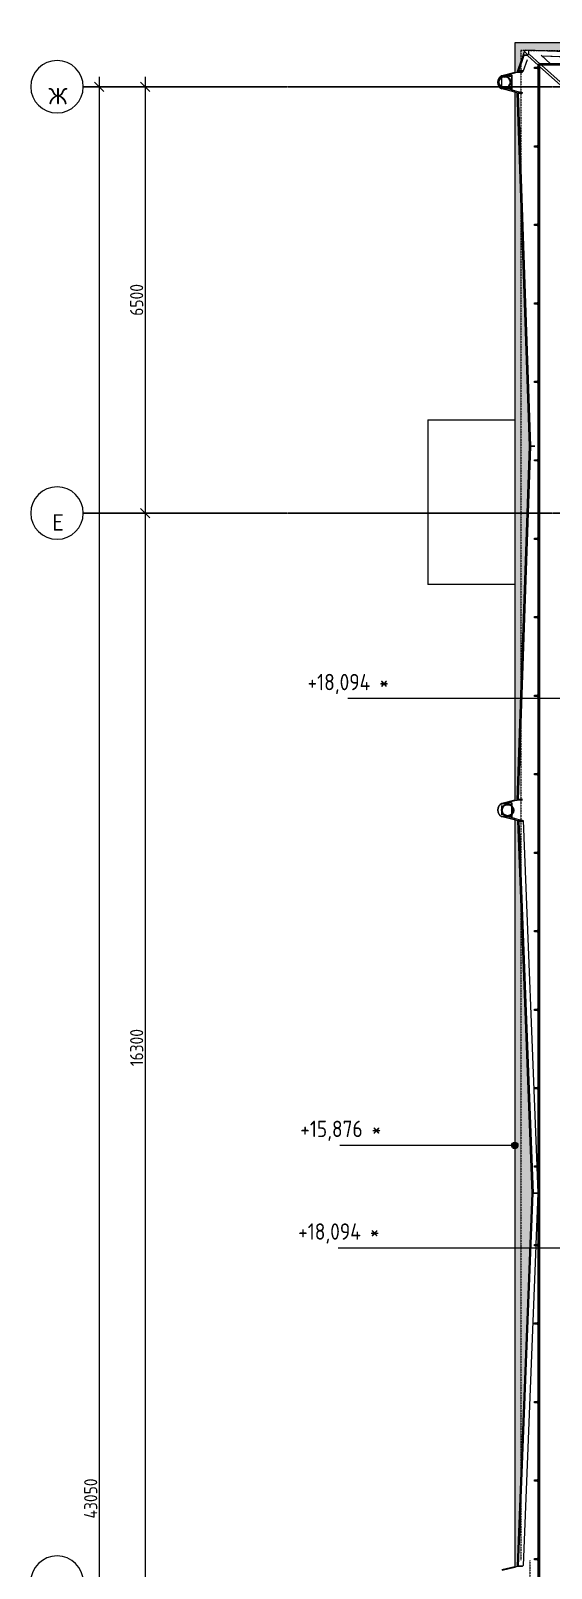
# Model space of a CAD drawing. Header units: millimetres. Extents: x -99936 to 523262, y -63190 to 327013.
# Drawn here: x 404321 to 412247, y 20452 to 43895 of the extents above; entities that cross this region are included whole.
import ezdxf

# ---------------------------------------------------------------- set-up
doc = ezdxf.new("R2010")
doc.units = ezdxf.units.MM
doc.linetypes.add('ADSK_Линия сетки', pattern=[25, 20, -2.5, 0, -2.5])
doc.linetypes.add('ADSK_Штриховая_ш3 п1_5', pattern=[4.5, 3, -1.5])
for name, color, linetype, lineweight in [('0_АР', 8, 'Continuous', 20), ('Антураж', 7, 'Continuous', 18), ('Ограждение', 251, 'Continuous', 18), ('Оси', 7, 'Continuous', 9)]:
    doc.layers.add(name, color=color, linetype=linetype, lineweight=lineweight)
doc.layers.add('Обобщенные модели', color=5, linetype='Continuous', lineweight=18, true_color=0x0000ff)
doc.styles.add('GOST Common_1', font='GOST Common_0.ttf', dxfattribs={"width": 0.9, "height": 200})
doc.styles.add('ISOCPEUR', font='isocpeur.ttf', dxfattribs={"height": 250})
doc.dimstyles.new('ADSK_Основной_2_5_мм', dxfattribs={"dimscale": 304.8, "dimtxt": 251.428749, "dimasz": 0.463911, "dimexe": 0.492126, "dimexo": 0.492126, "dimgap": 0.098425, "dimtad": 1, "dimdec": 1, "dimrnd": 0.1, "dimdsep": 46, "dimtxsty": 'GOST Common_1', "dimblk1": 'OBLIQUE', "dimblk2": 'OBLIQUE', "dimsah": 1, "dimcen": 0.09, "dimdle": 0.492126, "dimazin": 2, "dimtfac": 1, "dimtdec": 4, "dimtix": 1, "dimtmove": 0, "dimatfit": 3, "dimfxl": 1, "dimtvp": 1, "dimtfill": 1, "dimtolj": 1, "dimtzin": 0, "dimlwd": 20, "dimlwe": 20, "dimarcsym": 2})

# ---------------------------------------------------------------- blocks, each defined once
blk = doc.blocks.new('Водосток - Тип 1 _карниз больше 490мм_-5209103-План кровли АР копия 1')
at = {"layer": 'Обобщенные модели'}
for p, q in [((19, 335), (23, 335)), ((50, 335), (125, 335)), ((125, 335), (195, 335)), ((222, 335), (231, 335)), ((125, 185), (19, 185)), ((231, 185), (125, 185))]:
    blk.add_line(p, q, dxfattribs=at)
for points in [[(23, 335), (21, 335), (20, 335), (19, 335)], [(19, 185), (20, 185), (20, 185), (21, 185)], [(229, 185), (230, 185), (230, 185), (231, 185)]]:
    blk.add_open_spline(points, degree=3, dxfattribs=at)
for points, knots in [([(27, 187), (28, 188), (29, 189), (31, 192), (32, 195), (32, 197), (32, 199), (32, 202), (32, 204), (32, 206), (32, 209), (32, 211), (31, 214), (31, 217), (31, 220), (30, 223), (30, 226), (29, 229), (29, 232), (29, 236), (28, 240), (28, 246), (27, 255), (27, 261), (28, 266)], [-0.9139873, -0.9139873, -0.9139873, -0.9139873, -0.8823529, -0.8529412, -0.8235294, -0.8088235, -0.7941176, -0.7794118, -0.7647059, -0.75, -0.7352941, -0.7205882, -0.7058824, -0.6911765, -0.6764706, -0.6617647, -0.6470588, -0.6323529, -0.6176471, -0.6029412, -0.5882353, -0.5588235, -0.5294118, -0.4765109, -0.4765109, -0.4765109, -0.4765109]), ([(222, 247), (222, 247), (222, 244), (222, 240), (221, 236), (221, 232), (221, 229), (220, 226), (220, 223), (219, 220), (219, 217), (219, 214), (218, 211), (218, 209), (218, 206), (218, 204), (218, 202), (218, 199), (218, 197), (218, 195), (219, 192), (221, 189), (222, 188), (223, 187)], [-0.447632, -0.447632, -0.447632, -0.447632, -0.4411765, -0.4117647, -0.3970588, -0.3823529, -0.3676471, -0.3529412, -0.3382353, -0.3235294, -0.3088235, -0.2941176, -0.2794118, -0.2647059, -0.25, -0.2352941, -0.2205882, -0.2058824, -0.1911765, -0.1764706, -0.1470588, -0.1176471, -0.0861022, -0.0861022, -0.0861022, -0.0861022]), ([(231, 335), (229, 335), (226, 334), (224, 333), (223, 333)], [-1, -1, -1, -1, -0.94117647, -0.91249573, -0.91249573, -0.91249573, -0.91249573])]:
    blk.add_open_spline(points, degree=3, knots=knots, dxfattribs=at)
blk = doc.blocks.new('Ограждение - 20 доп поручень 300-1864261-План кровли АР копия 1')
at = {"layer": 'Ограждение'}
for p, q in [((-60, 10), (-40, 10)), ((-60, 10), (-60, -10)), ((0, 10), (-40, 10)), ((0, -10), (0, 10)), ((-40, -10), (-60, -10)), ((-40, -10), (0, -10))]:
    blk.add_line(p, q, dxfattribs=at)
blk = doc.blocks.new('Ограждение - Ограждение-2505142-План кровли АР копия 1')
at = {"extrusion": (0, 0, -1), "zscale": -1}
for p in [(6928, 43332), (6928, 42136), (6928, 40939), (6928, 39742), (6928, 38546), (6928, 37349), (6928, 36153), (6928, 34956), (6928, 33759), (6928, 32563), (6928, 31366), (6928, 30170), (6928, 28973), (6928, 27777), (6928, 26580), (6928, 25383), (6928, 24187), (6928, 22990), (6928, 21794), (6928, 20597)]:
    blk.add_blockref('Ограждение - 20 доп поручень 300-1864261-План кровли АР копия 1', p, dxfattribs=at)
blk = doc.blocks.new('Тип верхнего поручня - Верхний поручень_Внутренний_-2505167-План кровли АР копия 1')
at = {"layer": 'Ограждение'}
for p, q in [((-6868, 43385), (-6848, 43385)), ((-6868, 8425), (-6868, 43385)), ((-6858, 43385), (-6858, 43395)), ((-6858, 43395), (3202, 43395)), ((-6848, 43385), (-6848, 8435)), ((3192, 43375), (-6848, 43375))]:
    blk.add_line(p, q, dxfattribs=at)
blk = doc.blocks.new('Тип верхнего поручня - Верхний поручень_Внутренний_-V27-План кровли АР копия 1')
at = {"layer": 'Ограждение'}
for p, q in [((-6848, 43385), (-6868, 43385)), ((-6868, 43385), (-6868, 8425)), ((-6858, 43385), (-6858, 43395)), ((3202, 43395), (-6858, 43395)), ((-6848, 43385), (-6848, 8435)), ((3192, 43375), (-6848, 43375))]:
    blk.add_line(p, q, dxfattribs=at)
blk = doc.blocks.new('Ограждение - Ограждение-2966378-План кровли АР копия 1')
at = {"layer": 'Ограждение'}
for p, q in [((-7058, 43397), (-7061, 43399)), ((-7033, 43527), (-7025, 43536)), ((-6868, 43372), (-7028, 43515)), ((-7025, 43536), (-7014, 43548)), ((-7001, 43536), (-6843, 43395)), ((-6681, 43395), (-6826, 43525)), ((-6821, 43375), (-1745, 38834)), ((-1747, 38789), (-6848, 43354))]:
    blk.add_line(p, q, dxfattribs=at)
blk = doc.blocks.new('Водосток - Тип 1 _карниз больше 490мм_-V68-План кровли АР копия 1')
at = {"layer": 'Обобщенные модели'}
for p, q in [((19, 335), (28, 335)), ((55, 335), (125, 335)), ((125, 335), (200, 335)), ((227, 335), (231, 335)), ((125, 185), (19, 185)), ((231, 185), (125, 185))]:
    blk.add_line(p, q, dxfattribs=at)
for points, knots in [([(27, 333), (26, 333), (24, 334), (21, 335), (19, 335)], [-0.08600412, -0.08600412, -0.08600412, -0.08600412, -0.05882353, 0, 0, 0, 0]), ([(27, 188), (28, 188), (29, 189), (31, 192), (32, 195), (32, 197), (32, 199), (32, 202), (32, 204), (32, 206), (32, 209), (32, 211), (31, 214), (31, 217), (31, 220), (30, 223), (30, 226), (29, 229), (29, 232), (29, 236), (28, 240), (28, 244), (28, 247), (28, 248)], [-0.9115409, -0.9115409, -0.9115409, -0.9115409, -0.8823529, -0.8529412, -0.8235294, -0.8088235, -0.7941176, -0.7794118, -0.7647059, -0.75, -0.7352941, -0.7205882, -0.7058824, -0.6911765, -0.6764706, -0.6617647, -0.6470588, -0.6323529, -0.6176471, -0.6029412, -0.5882353, -0.5588235, -0.5505037, -0.5505037, -0.5505037, -0.5505037]), ([(223, 265), (223, 261), (223, 255), (222, 246), (222, 240), (221, 236), (221, 232), (221, 229), (220, 226), (220, 223), (219, 220), (219, 217), (219, 214), (218, 211), (218, 209), (218, 206), (218, 204), (218, 202), (218, 199), (218, 197), (218, 195), (219, 192), (221, 189), (222, 188), (223, 188)], [-0.5223755, -0.5223755, -0.5223755, -0.5223755, -0.4705882, -0.4411765, -0.4117647, -0.3970588, -0.3823529, -0.3676471, -0.3529412, -0.3382353, -0.3235294, -0.3088235, -0.2941176, -0.2794118, -0.2647059, -0.25, -0.2352941, -0.2205882, -0.2058824, -0.1911765, -0.1764706, -0.1470588, -0.1176471, -0.0885524, -0.0885524, -0.0885524, -0.0885524])]:
    blk.add_open_spline(points, degree=3, knots=knots, dxfattribs=at)
for points in [[(231, 335), (230, 335), (228, 335), (227, 335)], [(19, 185), (20, 185), (20, 185), (21, 185)], [(229, 185), (230, 185), (230, 185), (231, 185)]]:
    blk.add_open_spline(points, degree=3, dxfattribs=at)
blk = doc.blocks.new('Антураж 10 - Антураж 10-5661750-План кровли АР копия 1')
at = {"layer": 'Антураж'}
for p, q in [((-7013, 43599), (-7013, 43607)), ((-7013, 43535), (-7013, 43599)), ((-2274, 43429), (-7013, 43599)), ((-6818, 43518), (-4668, 43441)), ((-4668, 43435), (-6811, 43511))]:
    blk.add_line(p, q, dxfattribs=at)
blk = doc.blocks.new('Антураж 11 - Антураж 11-5662270-План кровли АР копия 1')
at = {"layer": 'Антураж'}
for p, q in [((-7167, 43288), (-7082, 43525)), ((-7037, 43457), (-7103, 43271)), ((-7089, 43531), (-7096, 43531)), ((-7096, 43531), (-7082, 43525)), ((-7083, 43529), (-7089, 43531)), ((-7083, 43527), (-7089, 43529)), ((-7089, 43529), (-7087, 43529)), ((-7087, 43529), (-7085, 43529)), ((-7085, 43529), (-7083, 43529)), ((-7084, 43527), (-7083, 43529)), ((-7027, 43527), (-7083, 43527)), ((-7082, 43525), (-7022, 43525)), ((-7228, 43261), (-7422, 43211)), ((-7421, 43206), (-7228, 43256)), ((-7353, 43206), (-7421, 43206)), ((-7275, 43226), (-7353, 43206)), ((-7275, 43227), (-7275, 42997)), ((-7192, 43265), (-7176, 43269)), ((-7177, 43274), (-7190, 43270)), ((-7167, 43288), (-7181, 43294)), ((-7109, 43274), (-7177, 43274)), ((-7176, 43269), (-7177, 43274)), ((-7176, 43269), (-7111, 43269)), ((-7099, 43288), (-7167, 43288)), ((-7103, 43271), (-7111, 43270)), ((-7228, 42961), (-7422, 43011)), ((-7421, 43016), (-7176, 42953)), ((-7353, 43016), (-7421, 43016)), ((-7228, 42984), (-7353, 43016)), ((-7275, 42997), (-7116, 42956)), ((-7177, 42948), (-7192, 42952)), ((-7192, 42947), (-7177, 42948)), ((-7176, 42953), (-7177, 42948)), ((-7177, 42948), (-7112, 42948)), ((-7177, 42948), (-7111, 42948)), ((-7177, 42948), (-6988, 37563)), ((-7111, 42953), (-7176, 42953)), ((-7116, 42956), (-7116, 42954)), ((-6988, 37563), (-7177, 32178)), ((-7003, 37564), (-6988, 37563)), ((-6988, 37563), (-7003, 37563)), ((-6927, 37563), (-6990, 37563)), ((-6990, 37563), (-6927, 37563)), ((-6988, 37563), (-6923, 37563)), ((-6923, 37563), (-6988, 37563)), ((-7228, 32166), (-7422, 32116)), ((-7421, 32111), (-7228, 32161)), ((-7276, 32131), (-7353, 32111)), ((-7276, 32131), (-7276, 31903)), ((-7177, 32178), (-7192, 32179)), ((-7177, 32179), (-7192, 32175)), ((-7192, 32170), (-7176, 32174)), ((-7176, 32174), (-7177, 32179)), ((-7111, 32178), (-7177, 32178)), ((-7176, 32174), (-7111, 32174)), ((-7228, 31866), (-7422, 31916)), ((-7353, 32111), (-7421, 32111)), ((-7421, 31921), (-7176, 31858)), ((-7353, 31921), (-7421, 31921)), ((-7228, 31889), (-7353, 31921)), ((-7276, 31903), (-7097, 31857)), ((-7177, 31853), (-7183, 31854)), ((-7182, 31845), (-7167, 31846)), ((-7176, 31858), (-7177, 31853)), ((-7177, 31853), (-7109, 31853)), ((-7108, 31858), (-7176, 31858)), ((-7167, 31846), (-7099, 31846)), ((-7167, 31846), (-6945, 26173)), ((-7097, 31857), (-6892, 26590)), ((-6891, 26570), (-6876, 26177)), ((-7168, 20490), (-6945, 26173)), ((-6960, 26174), (-6945, 26173)), ((-6945, 26173), (-6960, 26173)), ((-6945, 26173), (-6878, 26173)), ((-6878, 26173), (-6945, 26173)), ((-6876, 26177), (-6906, 25393)), ((-6907, 25373), (-7097, 20496)), ((-7228, 20480), (-7422, 20430)), ((-7421, 20425), (-7228, 20475)), ((-7177, 20493), (-7183, 20491)), ((-7177, 20491), (-7183, 20491)), ((-7183, 20486), (-7176, 20488)), ((-7176, 20488), (-7177, 20493)), ((-7168, 20490), (-7176, 20490)), ((-7176, 20488), (-7111, 20488)), ((-7102, 20490), (-7168, 20490)), ((-7097, 20496), (-7102, 20495))]:
    blk.add_line(p, q, dxfattribs=at)
for centre, major_axis, start_param, end_param in [((-7398, 43111), (0, 103), 0.260302, 2.881291), ((-7398, 43111), (0, 98.5), 0.261202, 2.88039), ((-7330, 43111), (0, 98.5), 0.261202, 0.665783), ((-7330, 43111), (0, 98.5), 2.475797, 2.88039), ((-7398, 32016), (0, 103), 0.260302, 2.881291), ((-7398, 32016), (0, 98.5), 0.261202, 2.88039), ((-7330, 32016), (0, 98.5), 0.261202, 0.665782), ((-7330, 32016), (0, 98.5), 2.475797, 2.88039)]:
    blk.add_ellipse(centre, major_axis=major_axis, ratio=0.890848, start_param=start_param, end_param=end_param, dxfattribs=at)
blk = doc.blocks.new('Ось сетки - Круг_Ø8 мм-8258-План кровли АР копия 1')
at = {"layer": 'Оси', "lineweight": 20}
for start, end in [(360, 180), (180, 360)]:
    blk.add_arc((0, 0), 4, start, end, dxfattribs=at)
blk = doc.blocks.new('_Oblique')
at = {"color": 0, "linetype": 'ByBlock', "lineweight": -2}
blk.add_line((-0.5, -0.5), (0.5, 0.5), dxfattribs=at)
blk = doc.blocks.new('*D2353')
at = {"color": 0, "lineweight": 20, "transparency": 16777216}
for p, q in [((405363, 43191), (405363, -159)), ((405313, 43041), (405213, 43041)), ((405313, -9), (405213, -9))]:
    blk.add_line(p, q, dxfattribs=at)
at = {"layer": 'Defpoints', "color": 0, "transparency": 16777216}
for p in [(405463, 43041), (405363, -9), (405463, -9)]:
    blk.add_point(p, dxfattribs=at)
at = {"color": 0, "lineweight": 20, "transparency": 16777216, "xscale": 141.4, "yscale": 141.4, "zscale": 141.4}
for p, rotation in [((405363, 43041), 90), ((405363, -9), 270)]:
    blk.add_blockref('_Oblique', p, dxfattribs=dict(at, rotation=rotation))
at = {"color": 0, "lineweight": 20, "transparency": 16777216, "insert": (405233, 21516), "char_height": 200, "width": 971.62, "attachment_point": 5, "rotation": 90, "style": 'GOST Common_1', "bg_fill": 3, "box_fill_scale": 1.1, "bg_fill_color": 256, "bg_fill_true_color": 13158600, "bg_fill_transparency": 0}
blk.add_mtext('\\A1;43050', dxfattribs=at)
blk = doc.blocks.new('*D2354')
at = {"color": 0, "lineweight": 20, "transparency": 16777216}
for p, q in [((406063, 43191), (406063, 36391)), ((406013, 43041), (405913, 43041)), ((406013, 36541), (405913, 36541))]:
    blk.add_line(p, q, dxfattribs=at)
at = {"layer": 'Defpoints', "color": 0, "transparency": 16777216}
for p in [(406163, 43041), (406063, 36541), (406163, 36541)]:
    blk.add_point(p, dxfattribs=at)
at = {"color": 0, "lineweight": 20, "transparency": 16777216, "xscale": 141.4, "yscale": 141.4, "zscale": 141.4}
for p, rotation in [((406063, 43041), 90), ((406063, 36541), 270)]:
    blk.add_blockref('_Oblique', p, dxfattribs=dict(at, rotation=rotation))
at = {"color": 0, "lineweight": 20, "transparency": 16777216, "insert": (405933, 39791), "char_height": 200, "width": 756.84, "attachment_point": 5, "rotation": 90, "style": 'GOST Common_1', "bg_fill": 3, "box_fill_scale": 1.1, "bg_fill_color": 256, "bg_fill_true_color": 13158600, "bg_fill_transparency": 0}
blk.add_mtext('\\A1;6500', dxfattribs=at)
blk = doc.blocks.new('*D2355')
at = {"color": 0, "lineweight": 20, "transparency": 16777216}
for p, q in [((406063, 36691), (406063, 20091)), ((406013, 36541), (405913, 36541)), ((406013, 20241), (405913, 20241))]:
    blk.add_line(p, q, dxfattribs=at)
at = {"layer": 'Defpoints', "color": 0, "transparency": 16777216}
for p in [(406163, 36541), (406063, 20241), (406163, 20241)]:
    blk.add_point(p, dxfattribs=at)
at = {"color": 0, "lineweight": 20, "transparency": 16777216, "xscale": 141.4, "yscale": 141.4, "zscale": 141.4}
for p, rotation in [((406063, 36541), 90), ((406063, 20241), 270)]:
    blk.add_blockref('_Oblique', p, dxfattribs=dict(at, rotation=rotation))
at = {"color": 0, "lineweight": 20, "transparency": 16777216, "insert": (405933, 28391), "char_height": 200, "width": 889.8, "attachment_point": 5, "rotation": 90, "style": 'GOST Common_1', "bg_fill": 3, "box_fill_scale": 1.1, "bg_fill_color": 256, "bg_fill_true_color": 13158600, "bg_fill_transparency": 0}
blk.add_mtext('\\A1;16300', dxfattribs=at)

msp = doc.modelspace()

# ---------------------------------------------------------------- hatches: boundary and pattern name
at = {"layer": '0_АР'}
h = msp.add_hatch(color=256, dxfattribs=at)
h.paths.add_polyline_path([(460156.048, -526.128), (468569.459, -526.128), (468569.459, 470.859), (468481.418, 469.805), (468421.752, -474.784), (464071.312, -327.231), (460060.687, -462.432), (459998.422, -81.349), (459998.422, -526.128), (460149.25, -526.128)])
h.paths.add_polyline_path([(426848.189, -393.115), (426996.717, -393.115), (426995.842, -30.517), (426892.038, -280.991), (422574.472, -150.963), (418243.998, -302.79), (418181.719, 255.107), (418181.719, -393.115), (426834.404, -393.115)])
h.paths.add_polyline_path([(459998.422, 173.655), (460016.496, 178.563), (460106.837, 1715.554), (454775.129, 1522.727), (454768.656, 1484.019), (459998.422, 1484.019), (459998.422, 177.833)])
h.paths.add_polyline_path([(426996.717, 307.99), (426996.717, 1484.019), (431808.509, 1484.019), (431801.174, 1522.758), (426923.778, 1697.711), (426980.914, 312.038)])
h.paths.add_polyline_path([(418181.719, 498.461), (418449.786, 8044.464), (412395.486, 7833.234), (412388.989, 7794.377), (418181.719, 7794.377), (418181.719, 521.171)])
h.paths.add_polyline_path([(468569.459, 793.267), (468569.459, 7855.209), (474810.503, 7855.209), (474810.503, 8466.545), (474799.648, 8463.302), (474605.606, 7995.593), (468269.121, 8216.835), (468537.29, 799.29), (468551.342, 798.371), (468568.644, 793.496)])
h.paths.add_polyline_path([(444717.771, 1484.019), (454490.356, 1484.019), (454484.993, 1516.09), (447978.583, 1752.243), (447978.583, 1629.215), (438298.583, 1629.215), (438298.583, 1739.906), (432093.277, 1522.693), (432086.81, 1484.019), (444709.903, 1484.019)])
h.paths.add_polyline_path([(411793.26, 7794.377), (412110.688, 7794.377), (412105.58, 7824.926), (411796.08, 7895.033), (411970.992, 14167.216), (411736.117, 20164.305), (411690.795, 20175.916), (411690.795, 7794.377)])
h.paths.add_polyline_path([(474810.503, 8769.439), (474810.503, 16800.541), (474780.018, 16792.485), (474631.533, 12780.54), (474779.774, 8777.421), (474783.205, 8776.529)])
h.paths.add_polyline_path([(443273.93, 13315.94), (451515.613, 13634.753), (451524.958, 13673.918), (435026.374, 13673.918), (435036.378, 13633.972), (443273.9, 13315.942)])
h.paths.add_polyline_path([(429583.47, 13405.175), (434743.535, 13605.559), (434759.846, 13673.918), (430023.583, 13673.918), (430023.583, 21008.312), (429427.122, 21007.798), (429447.713, 20921.19), (429842.141, 20793.786), (429585.958, 13476.255)])
h.paths.add_polyline_path([(457100.321, 13409.872), (456816.083, 20843), (457389.976, 21005.252), (457399.649, 21047.105), (456625.269, 21047.105), (456625.269, 13673.918), (451796.602, 13673.918), (451806.282, 13633.349), (457093.451, 13410.162)])
h.paths.add_polyline_path([(474810.503, 17103.436), (474810.503, 32792.083), (474779.895, 32784.001), (474490.926, 24945.222), (474779.777, 17111.416), (474783.205, 17110.526)])
h.paths.add_polyline_path([(411690.795, 20470.394), (411735.74, 20481.908), (411958.454, 26169.966), (411735.987, 31850.241), (411690.795, 31861.818), (411690.795, 20474.46)])
h.paths.add_polyline_path([(464256.639, 20578.857), (463978.908, 27851.092), (463950.437, 27858.488), (463950.437, 21047.105), (457667.517, 21047.105), (457677.332, 21004.632), (464062.166, 20591.443)])
h.paths.add_polyline_path([(422311.501, 20701.207), (429147.245, 20951.717), (429160.161, 21008.312), (422655.84, 21008.312), (422655.84, 28188.447), (422612.394, 28177.317), (422318.663, 20879.162)])
h.paths.add_polyline_path([(463950.437, 28147.689), (463979.112, 28155.137), (464268.312, 35727.695), (464206.707, 37340.787), (463950.437, 37340.787), (463950.437, 28154.433)])
h.paths.add_polyline_path([(422655.84, 28465.231), (422655.84, 42943.283), (422621.022, 42934.364), (422337.867, 35703.511), (422621.004, 28474.156), (422655.355, 28465.356)])
h.paths.add_polyline_path([(411690.795, 32156.296), (411726.381, 32165.412), (411915.149, 37559.495), (411726.553, 42947.712), (411690.795, 42956.872), (411690.795, 32160.362)])
h.paths.add_polyline_path([(474810.503, 33094.978), (474810.503, 43242.685), (474778.616, 43234.402), (474593.967, 38155.311), (474779.777, 33102.958), (474783.205, 33102.068)])
h.paths.add_polyline_path([(464178.064, 38090.787), (463985.863, 43123.483), (463950.437, 43132.685), (463950.437, 38090.787), (464171.279, 38090.787)])
h.paths.add_polyline_path([(422655.84, 43220.068), (422655.84, 43712.396), (411690.795, 43712.396), (411690.795, 43251.35), (411726.898, 43260.599), (411851.013, 43604.774), (417072.423, 43417.467), (422496.578, 43611.919), (422620.729, 43229.062), (422655.504, 43220.154)])
h.paths.add_polyline_path([(463950.437, 43421.886), (464022.861, 43440.697), (464125.568, 43776.855), (469381.545, 43594.919), (474632.611, 43776.746), (474754.158, 43546.521), (474810.503, 43531.886), (474810.503, 43894.592), (463950.437, 43894.592), (463950.437, 43435.823)])
h = msp.add_hatch(dxfattribs=at)
h.set_pattern_fill('FP_7', color=256, style=0, pattern_type=2)
h.set_pattern_definition([(270, (418918.6, 10832.93), (600, 4e-14), [])])
h.paths.add_polyline_path([(417241.395, 38785.212), (421146.149, 42338.738), (417174.797, 38785.212), (417197.321, 38785.212)])
h.paths.add_polyline_path([(417105.24, 38785.212), (417171.838, 38785.212), (413200.858, 42338.228), (417103.516, 38786.781)])
h.paths.add_polyline_path([(417173.317, 38974.503), (420950.778, 42354.536), (417167.545, 42218.91), (413396.235, 42354.198), (415935.436, 40082.147)])
h.paths.add_polyline_path([(417167.562, 43325.707), (418426.275, 43370.831), (418255.692, 43370.831), (417166.111, 43331.874), (416080.15, 43370.831), (415935.436, 43369.907), (417167.545, 43325.708)])
h.paths.add_polyline_path([(418984.167, 43390.831), (419037.295, 43392.735), (419037.295, 43398.851), (418826.373, 43390.831)])
h.paths.add_polyline_path([(415522.626, 43390.831), (415467.567, 43392.806), (415467.567, 43390.831)])
h.paths.add_polyline_path([(415447.567, 43390.831), (415447.567, 43393.523), (414270.991, 43435.731), (414270.991, 43429.615), (415352.158, 43390.831)])
h.paths.add_polyline_path([(419057.295, 43393.452), (420233.87, 43435.632), (420233.87, 43441.747), (419057.295, 43399.568)])
h.paths.add_polyline_path([(414250.991, 43430.333), (414250.991, 43436.448), (412100.518, 43513.592), (412107.638, 43507.221), (414249.885, 43430.373)])
h.paths.add_polyline_path([(420253.87, 43436.349), (422239.338, 43507.526), (422246.457, 43513.897), (420253.87, 43442.464), (420253.87, 43439.115)])
h.paths.add_polyline_path([(411891.672, 43529.596), (411905.142, 43544.649), (411904.522, 43602.855), (411851.013, 43604.774), (411840.647, 43576.03), (411889.807, 43531.293)])
h = msp.add_hatch(dxfattribs=at)
h.set_pattern_fill('FP_10', color=256, style=0, pattern_type=2)
h.set_pattern_definition([(0, (417273.7, -4.2), (0, 600), [])])
h.paths.add_polyline_path([(411799.703, 7894.212), (411822.92, 7915.495), (411797.444, 7943.758), (411796.08, 7895.033)])
h.paths.add_polyline_path([(411885.506, 8138.243), (411887.742, 8140.259), (412001.249, 12206.904), (411999.071, 12206.904), (411887.838, 8221.788)])
h.paths.add_polyline_path([(413043.274, 9045.955), (413055.018, 9046.91), (413186.217, 9165.215), (417016.443, 12676.343), (417016.443, 12785.212), (416995.452, 12785.212), (416995.452, 38785.212), (417105.24, 38785.212), (413154.987, 42379.449), (412953.155, 42384.672), (413121.346, 37589.666), (415149.66, 37589.666), (415149.66, 36719.666), (413091.953, 36719.666), (413019.745, 34649.384), (416043.766, 34649.384), (416043.766, 32349.384), (412939.525, 32349.384), (412936.237, 32255.131), (413159.887, 26524.505), (416043.766, 26524.505), (416043.766, 24224.505), (413097.591, 24224.505), (412994.82, 21591.187), (414586.836, 21591.187), (414586.836, 20521.187), (412953.061, 20521.187), (412945.664, 20330.978), (413097.38, 16443.499), (416043.766, 16443.499), (416043.766, 14143.499), (413185.555, 14143.499), (413043.301, 9046.91)])
h.paths.add_polyline_path([(412001.807, 12226.904), (412034.647, 13403.48), (412032.471, 13403.48), (411999.63, 12226.904)])
h.paths.add_polyline_path([(412033.029, 13423.48), (412035.206, 13423.48), (412050.795, 13986.801), (412049.924, 14028.784), (412034.502, 13476.255)])
h.paths.add_polyline_path([(412050.795, 14224.352), (412050.795, 14286.051), (412038.54, 14600.056), (412036.132, 14600.056), (412050.103, 14242.073)])
h.paths.add_polyline_path([(412037.76, 14620.056), (411821.12, 20166.698), (411690.795, 20200.203), (411690.795, 20198.502), (411810.03, 20167.849), (411809.042, 20162.975), (411741.312, 20162.975), (411736.117, 20164.305), (411736.341, 20158.585), (411751.47, 20159.332), (411819.174, 20159.112), (412035.351, 14620.056)])
h.paths.add_polyline_path([(411818.95, 20490.978), (411821.12, 20491.536), (412010.795, 25369.238), (412009.338, 25369.238), (411818.972, 20491.536)])
h.paths.add_polyline_path([(412010.119, 25389.238), (412012.262, 25389.238), (412042.835, 26172.618), (412027.49, 26565.814), (412025.082, 26565.814), (412040.543, 26168.781), (412010.169, 25390.535)])
h.paths.add_polyline_path([(412024.301, 26585.814), (412026.71, 26585.814), (411821.163, 31852.589), (411690.795, 31886.105), (411690.795, 31884.404), (411810.03, 31853.751), (411809.042, 31848.877), (411741.312, 31848.877), (411735.987, 31850.241), (411736.341, 31841.203), (411751.47, 31841.949), (411819.186, 31841.422), (412020.442, 26684.689)])
h.paths.add_polyline_path([(411726.562, 32170.587), (411737.393, 32174.366), (411726.694, 32174.366), (411726.667, 32173.576)])
h.paths.add_polyline_path([(416408.869, 35449.608), (416407.944, 35442.108), (416408.65, 35445.99)])
h.paths.add_polyline_path([(416408.869, 34995.175), (416407.944, 34987.675), (416408.65, 34991.557)])
h.paths.add_polyline_path([(414128.6, 34972.413), (413155.489, 34972.924), (413152.393, 34976.806), (413150.606, 34983.531), (413150.606, 34991.295), (413152.393, 34998.02), (413155.489, 35001.902), (413157.276, 35002.413), (413219.077, 35002.413), (413219.077, 35426.846), (413155.489, 35427.357), (413152.393, 35431.239), (413150.606, 35437.964), (413150.606, 35445.728), (413152.393, 35452.452), (413155.489, 35456.335), (413157.276, 35456.846), (416413.063, 35456.597), (416413.063, 35455.575), (416416.638, 35456.596), (416420.831, 35449.608), (416421.75, 35442.076), (416418.299, 35429.703), (416416.638, 35427.619), (416352.39, 35427.108), (416352.39, 35002.675), (416413.063, 35002.164), (416413.063, 35001.142), (416416.638, 35002.164), (416420.831, 34995.175), (416421.75, 34987.643), (416419.733, 34977.069), (416416.638, 34973.187), (414296.214, 34972.413)])
h.paths.add_polyline_path([(413936.691, 35002.413), (414892.712, 35002.675), (414892.712, 35426.533), (414915.73, 35426.533), (414915.73, 35002.675), (415252.235, 35002.675), (415252.235, 35426.533), (415275.253, 35426.533), (415275.253, 35002.675), (415611.758, 35002.675), (415611.758, 35426.533), (415634.776, 35426.533), (415634.776, 35002.675), (415971.281, 35002.675), (415971.281, 35425.675), (415994.299, 35425.675), (415994.299, 35002.675), (416329.372, 35002.675), (416329.372, 35427.108), (414678.755, 35426.846), (414678.755, 35002.989), (414655.737, 35002.989), (414655.737, 35426.846), (414319.232, 35426.846), (414319.232, 35002.989), (414296.214, 35002.989), (414296.214, 35426.846), (413959.709, 35426.846), (413959.709, 35002.989), (413936.691, 35002.989), (413936.691, 35426.846), (413600.186, 35426.846), (413600.186, 35003.846), (413577.168, 35003.846), (413577.168, 35426.846), (413242.095, 35426.846), (413242.095, 35002.413), (413767.233, 35002.413)])
h.paths.add_polyline_path([(411726.711, 42943.21), (411761.707, 42943.878), (411741.312, 42943.931), (411726.553, 42947.712), (411726.685, 42943.931)])
h.paths.add_polyline_path([(411802.849, 42950.652), (411802.807, 42951.877), (411690.795, 42980.674), (411690.795, 42979.459), (411802.807, 42950.663)])
h.paths.add_polyline_path([(411809.76, 43265.875), (411815.1, 43267.247), (411860.267, 43392.942), (411858.943, 43394.126), (411819.165, 43283.433), (411751.47, 43283.433), (411737.262, 43289.34), (411728.935, 43266.249), (411742.303, 43269.42), (411809.042, 43269.42), (411809.482, 43267.247)])
h.paths.add_polyline_path([(411838.319, 43522.477), (411885.302, 43522.477), (411891.672, 43529.596), (411840.647, 43576.03), (411822.958, 43526.979), (411831.63, 43526.135), (411835.206, 43523.389), (411835.553, 43522.477), (411836.996, 43522.477)])
h.paths.add_polyline_path([(411831.63, 43525.103), (411829.773, 43526.979), (411829.773, 43525.103)])
h = msp.add_hatch(color=256, dxfattribs=at)
edge = h.paths.add_edge_path()
edge.add_arc((411690.795, 26899.803), 50, 0, 360)

# ---------------------------------------------------------------- linework, layer by layer
for p, q in [((422655.84, 43712.396), (411690.795, 43712.396)), ((411690.795, 43712.396), (411690.795, 43251.35)), ((411726.898, 43260.599), (411851.013, 43604.774)), ((411851.013, 43604.774), (417072.423, 43417.467)), ((411840.647, 43576.03), (411891.672, 43529.596)), ((411690.795, 43251.35), (411726.898, 43260.599)), ((411690.795, 42980.674), (411690.795, 42979.459)), ((411726.553, 42947.712), (411690.795, 42956.872)), ((411690.795, 42956.872), (411690.795, 32156.296)), ((411915.165, 37559.024), (411726.553, 42947.712)), ((410365.39, 37963.61), (411690.795, 37963.61)), ((410365.39, 37963.61), (410365.39, 35453.694)), ((411726.381, 32165.412), (411915.165, 37559.024)), ((411690.795, 35453.694), (410365.39, 35453.694)), ((411690.795, 32156.296), (411726.381, 32165.412)), ((411690.795, 31886.105), (411690.795, 31884.404)), ((411735.987, 31850.241), (411690.795, 31861.818)), ((411690.795, 31861.818), (411690.795, 20470.394)), ((411958.483, 26169.22), (411735.987, 31850.241)), ((411735.74, 20481.908), (411958.483, 26169.22)), ((411690.795, 20470.394), (411735.74, 20481.908))]:
    msp.add_line(p, q, dxfattribs=at)
at = {"layer": '0_АР', "linetype": 'ADSK_Штриховая_ш3 п1_5'}
for p, q in [((422331.388, 43521.068), (411782.357, 43591.915)), ((411782.357, 43591.915), (411782.357, 20576.852)), ((411920.88, 20570.434), (411985.139, 8049.54))]:
    msp.add_line(p, q, dxfattribs=at)
at = {"layer": '0_АР', "lineweight": 20}
for p, q in [((409487.957, 33712.29), (409147.552, 33712.29)), ((412768.766, 33712.29), (409487.957, 33712.29)), ((410807.787, 26899.803), (409025.583, 26899.803)), ((411690.795, 26899.803), (410807.787, 26899.803)), ((409474.704, 25334.442), (409004.204, 25334.442)), ((412768.766, 25334.442), (409474.704, 25334.442))]:
    msp.add_line(p, q, dxfattribs=at)
at = {"layer": '0_АР', "lineweight": 30}
for centre in [(411537.035, 43111.334), (411583.795, 32009.22)]:
    msp.add_circle(centre, 88, dxfattribs=at)
at = {"layer": '0_АР'}
msp.add_circle((411690.795, 26899.803), 50, dxfattribs=at)

# ---------------------------------------------------------------- block references
at = {"lineweight": 20, "xscale": 99.99999999999993, "yscale": 99.99999999999993, "zscale": 99.99999999999993, "rotation": 269.9999999999994}
for p in [(404720.6, 43040.787), (404720.6, 36540.787), (404720.6, 20240.787)]:
    msp.add_blockref('Ось сетки - Круг_Ø8 мм-8258-План кровли АР копия 1', p, dxfattribs=at)
at = {"layer": '0_АР'}
for name in ['Антураж 10 - Антураж 10-5661750-План кровли АР копия 1', 'Антураж 11 - Антураж 11-5662270-План кровли АР копия 1', 'Ограждение - Ограждение-2966378-План кровли АР копия 1', 'Ограждение - Ограждение-2505142-План кровли АР копия 1', 'Тип верхнего поручня - Верхний поручень_Внутренний_-2505167-План кровли АР копия 1', 'Тип верхнего поручня - Верхний поручень_Внутренний_-V27-План кровли АР копия 1']:
    msp.add_blockref(name, (418918.583, -4.213), dxfattribs=at)
at = {"layer": '0_АР', "rotation": 90.00000000000007}
for name, p in [('Водосток - Тип 1 _карниз больше 490мм_-5209103-План кровли АР копия 1', (411830.795, 42984.22)), ('Водосток - Тип 1 _карниз больше 490мм_-V68-План кровли АР копия 1', (411830.795, 31884.22))]:
    msp.add_blockref(name, p, dxfattribs=at)

# ---------------------------------------------------------------- texts
at = {"char_height": 250, "attachment_point": 5, "line_spacing_factor": 1.022766, "style": 'ISOCPEUR'}
for s, insert, width in [('\\pt64.285,128.57,192.86,257.14,321.43,385.72,450,514.28,578.57,642.86,707.14,771.43,835.72,900,964.29,1028.6,1092.9,1157.1,1221.4,1285.7,1350,1414.3,1478.6,1542.9,1607.1,1671.4,1735.7,1800,1864.3,1928.6,1992.9,2057.1;Ж', (404735.078, 42897.936), 327.6), ('\\pt64.285,128.57,192.86,257.14,321.43,385.72,450,514.28,578.57,642.86,707.14,771.43,835.72,900,964.29,1028.6,1092.9,1157.1,1221.4,1285.7,1350,1414.3,1478.6,1542.9,1607.1,1671.4,1735.7,1800,1864.3,1928.6,1992.9,2057.1;Е', (404735.078, 36397.936), 232.2)]:
    msp.add_mtext(s, dxfattribs=dict(at, insert=insert, width=width))
at = {"layer": '0_АР', "lineweight": 20, "char_height": 250, "attachment_point": 1, "line_spacing_factor": 1.022761, "style": 'GOST Common_1'}
for s, insert, width in [('+18,094 *', (408535.337, 34088.997), 1469.31552), ('+15,876 *', (408424.682, 27276.51), 1442.16184), ('+18,094 *', (408391.989, 25711.149), 1469.31552)]:
    msp.add_mtext(s, dxfattribs=dict(at, insert=insert, width=width))

# ---------------------------------------------------------------- dimensions: what is measured, and where the dimension line sits
at = {"lineweight": 20}
dim = msp.add_linear_dim(base=(406062.855, 36540.787), p1=(406162.84, 43040.787), p2=(406162.84, 36540.787), angle=90, dimstyle='ADSK_Основной_2_5_мм', override={"dimpost": '<>', "dimfxl": 6500}, dxfattribs=at)
dim.commit()
dim.dimension.update_dxf_attribs({"geometry": '*D2354', "text_midpoint": (405932.855, 39790.787)})

# ---------------------------------------------------------------- next in the draw order: dimensions: what is measured, and where the dimension line sits
for base, p1, p2, override, picture, middle in [((405362.855, -9.213), (405462.84, 43040.787), (405462.84, -9.213), {"dimpost": '<>', "dimfxl": 43050}, '*D2353', (405232.855, 21515.787)), ((406062.855, 20240.787), (406162.84, 36540.787), (406162.84, 20240.787), {"dimpost": '<>', "dimfxl": 16300}, '*D2355', (405932.855, 28390.787))]:
    dim = msp.add_linear_dim(base=base, p1=p1, p2=p2, angle=90, dimstyle='ADSK_Основной_2_5_мм', override=override, dxfattribs=at)
    dim.commit()
    dim.dimension.update_dxf_attribs({"geometry": picture, "text_midpoint": middle})

# ---------------------------------------------------------------- next in the draw order: linework, layer by layer
at = {"linetype": 'ADSK_Линия сетки'}
for p, q in [((405120.6, 43040.787), (474923.436, 43040.787)), ((405120.6, 36540.787), (474923.436, 36540.787))]:
    msp.add_line(p, q, dxfattribs=at)

doc.saveas('drawing.dxf')
